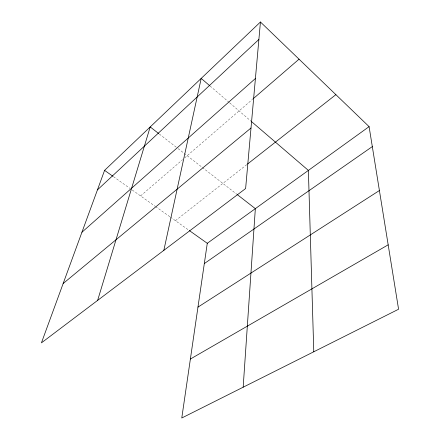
<?xml version="1.0" encoding="UTF-8"?>
<svg xmlns="http://www.w3.org/2000/svg" width="440" height="440" viewBox="0 0 440 440"><rect width="100%" height="100%" fill="white"/><g stroke="black" fill="none" stroke-linecap="round" stroke-linejoin="round"><path stroke-width="0.33" stroke-dasharray="2.2 1.65" d="M140.575 195.927L182.534 159.715M184.608 157.927L252.522 99.319M175.423 220.677L247.005 164.456M113.449 176.66L130.053 188.458M132.27 190.031L154.957 206.14M155.507 206.531L169.889 216.75M170.445 217.14L188.837 230.203M159.313 134.03L177.546 148.192M178.079 148.61L201.79 167.035M202.329 167.453L236.94 194.348M210.018 85.976L229.218 102.454M229.74 102.9L251.026 121.171"/><path stroke-width="0.66" d="M243.166 387.2L255.343 208.648L237.485 194.766M260.442 22L245.619 188.546L41.426 342.87L104.588 170.368L260.442 22L369.094 126.643L398.574 309.238L181.775 418L207.279 243.298L369.094 126.643M163.834 250.355L201.196 78.403L209.501 85.531M97.63 300.394L150.2 126.946L158.78 133.612M97.444 189.888L258.891 39.457M81.934 232.243L255.415 78.496M253.039 98.874L299.041 59.175M63.151 283.536L251.009 127.996M247.544 164.032L335.88 94.655M204.32 263.577L372.317 146.608M197.962 307.125L379.407 190.531M190.382 359.035L388.174 244.833M104.588 170.368L112.893 176.27M189.393 230.599L207.279 243.298M251.543 121.622L308.385 170.412L313.786 351.775"/></g></svg>
